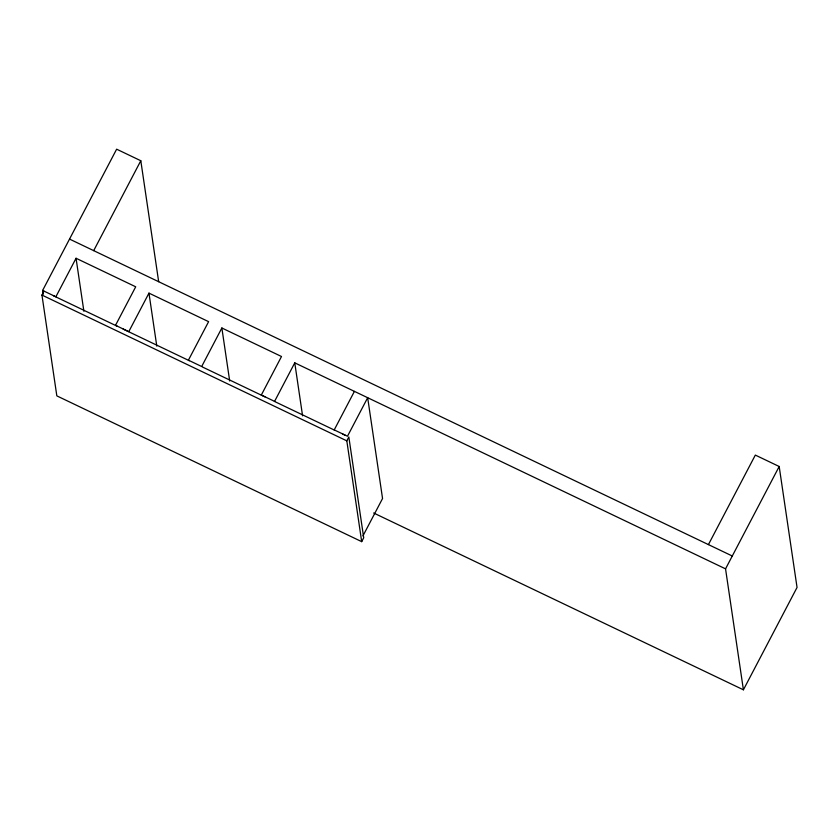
<?xml version="1.0" encoding="UTF-8"?>
<svg xmlns="http://www.w3.org/2000/svg" width="839" height="839" viewBox="0 0 839 839"><rect width="100%" height="100%" fill="white"/><g stroke="black" fill="none" stroke-linecap="round" stroke-linejoin="round"><path stroke-width="1.26" d="M43.188 294.332L42.611 290.451L116.642 149.185L140.805 160.742L158.665 281.705M361.693 541.648L346.811 440.853L348.835 437.004L363.717 537.799L361.693 541.648L56.832 395.872L41.95 295.066L43.974 291.217M373.649 512.996L743.406 689.815L725.546 568.852L294.762 362.847L274.573 401.378L261.317 395.033L281.505 356.512L221.863 327.986L201.675 366.517L188.418 360.172L208.607 321.652L148.964 293.126L128.776 331.657L115.52 325.312L135.708 286.791L76.055 258.265L55.867 296.786L42.611 290.451M93.695 250.641L140.805 160.742M354.415 391.373L334.226 429.904L347.482 436.238L367.671 397.717L382.553 498.513L362.951 535.901M708.42 544.605L755.331 455.084L779.19 466.494L797.05 587.447L743.406 689.815M725.546 568.852L779.19 466.494M69.532 239.084L732.279 556.005M53.423 295.737L117.229 326.245M123.134 329.077L189.31 360.718M202.304 366.937L264.935 396.878M274.384 401.399L334.656 430.218M342.92 434.172L345.29 435.305M41.95 295.066L346.811 440.853M294.762 362.847L302.585 415.84M221.863 327.986L229.687 380.979M148.964 293.126L156.788 346.108M76.055 258.265L83.879 311.248"/></g></svg>
